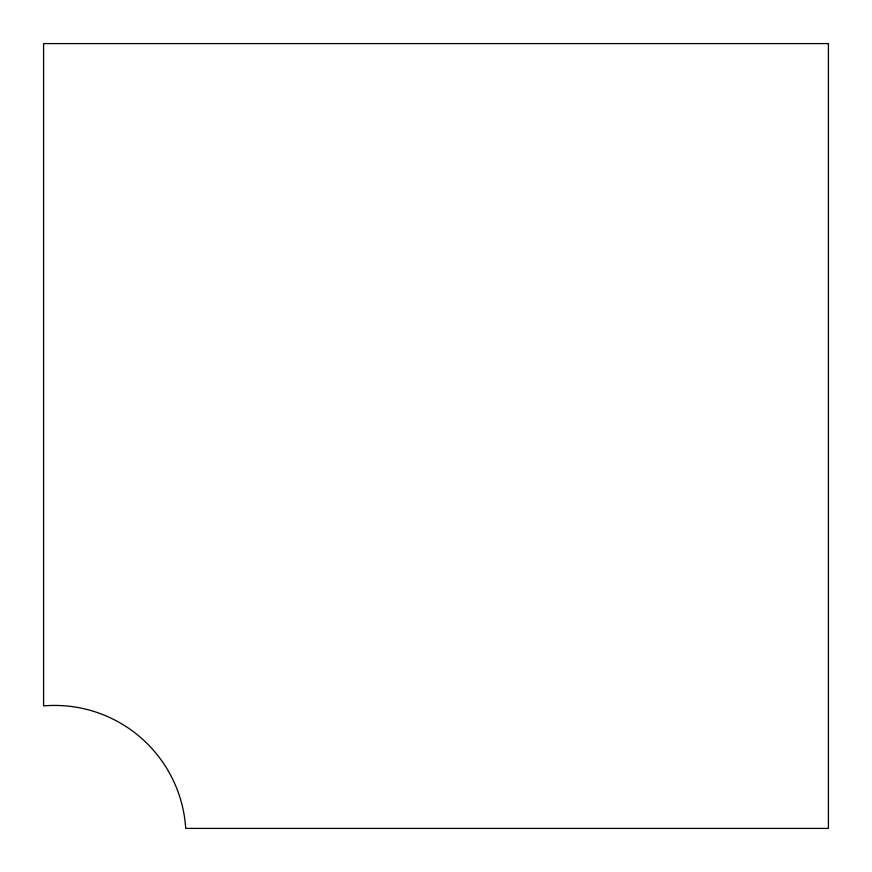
<?xml version="1.0" encoding="UTF-8"?>
<svg xmlns="http://www.w3.org/2000/svg" width="872" height="872" viewBox="0 0 872 872"><rect width="100%" height="100%" fill="white"/><g stroke="black" fill="none" stroke-linecap="round" stroke-linejoin="round"><path stroke-width="1.31" d="M828.4 43.6L43.6 43.6L43.6 705.895A131.367 131.367 0 0 1 185.714 828.4L828.4 828.4L828.4 43.6"/></g></svg>
